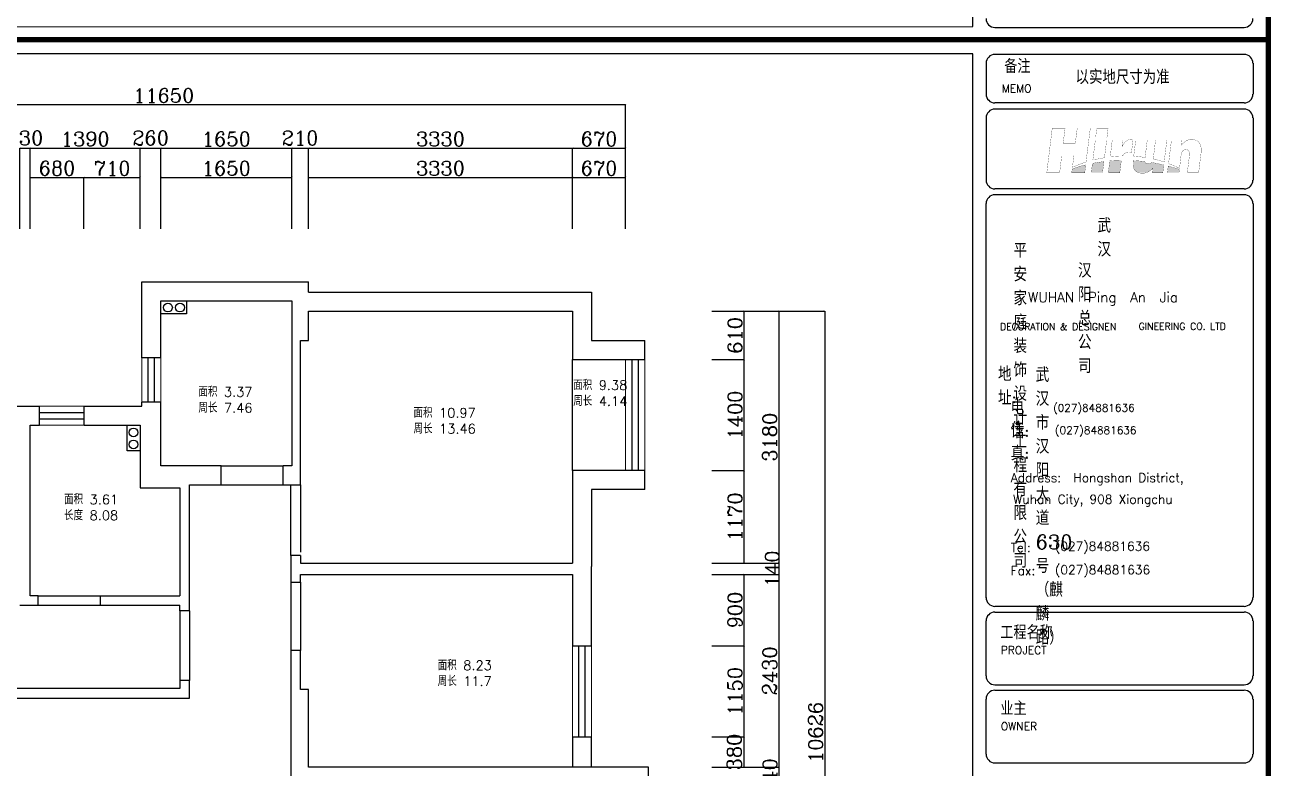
# Model space of a CAD drawing. Header units: millimetres. Extents: x 450898 to 739469, y -912654 to -458543.
# Drawn here: x 459396 to 475110, y -886762 to -877389 of the extents above; entities that cross this region are included whole.
import ezdxf

# ---------------------------------------------------------------- set-up
doc = ezdxf.new("R2010")
doc.units = ezdxf.units.MM
doc.header["$MEASUREMENT"] = 0
doc.header["$PDMODE"] = 3
doc.layers.get('0').update_dxf_attribs({"linetype": 'CONTINUOUS'})
doc.layers.get('DEFPOINTS').update_dxf_attribs({"linetype": 'CONTINUOUS'})
for name, color, linetype in [('TOP', 7, 'CONTINUOUS'), ('txt', 7, 'CONTINUOUS'), ('墙线', 5, 'CONTINUOUS'), ('家具', 7, 'CONTINUOUS')]:
    doc.layers.add(name, color=color, linetype=linetype)
doc.layers.add('门窗', color=4, linetype='CONTINUOUS', lineweight=13)
doc.styles.add('HZXY', font='complex.shx', dxfattribs={"bigfont": 'HZXY.shx'})
doc.styles.add('ROMAND', font='romand')
doc.styles.get("Standard").update_dxf_attribs({"font": 'complex.shx', "bigfont": 'hzxy.shx'})
doc.dimstyles.new('LMDIM40', dxfattribs={"dimtxt": 80, "dimasz": 20, "dimexe": 0, "dimexo": 0, "dimgap": 25, "dimtad": 1, "dimdec": 0, "dimzin": 0, "dimdsep": 46, "dimtxsty": 'Standard', "dimblk1": 'DOT', "dimblk2": 'DOT', "dimsah": 1, "dimcen": 0, "dimclrd": 2, "dimclre": 2, "dimclrt": 2, "dimadec": 0, "dimazin": 0, "dimtfac": 1, "dimtdec": 0, "dimtmove": 2, "dimatfit": 3, "dimldrblk": 'DOT', "dimfxl": 0, "dimtolj": 1, "dimtzin": 0, "dimarcsym": 0})

# ---------------------------------------------------------------- blocks, each defined once
blk = doc.blocks.new('TRYR')
h = blk.add_hatch(color=8)
h.paths.add_polyline_path([(526379, -849484, 0.008373), (526306, -849460, 0.012524), (526225, -849437), (526214, -849528), (526373, -849528)])
h.paths.add_polyline_path([(526164, -849422, 0.000978), (526083, -849403, 0.008202), (525993, -849387, -0.08076), (525981, -849398, -0.07009), (525967, -849404, -0.065952), (525942, -849406, -0.171138), (525918, -849398, -0.17102), (525905, -849375, 0.00912), (525824, -849366, 0.006727), (525742, -849361, 0.003583), (525741, -849379, 0.027491), (525740, -849417, 0.125398), (525762, -849489, 0.160866), (525816, -849529), (525921, -849529, 0.083032), (525970, -849505, 0.044846), (525997, -849483, 0.0269), (526015, -849462), (526007, -849529), (526151, -849529)])
h.paths.add_polyline_path([(525580, -849358, 0.005645), (525503, -849360, 0.006522), (525420, -849365), (525400, -849529), (525558, -849529)])
h.paths.add_polyline_path([(525340, -849374, 0.008787), (525260, -849386, 0.015086), (525181, -849400), (525166, -849528), (525321, -849528)])
h.paths.add_polyline_path([(525089, -849420, 0.011698), (524998, -849444, 0.006831), (524903, -849475), (524896, -849529), (525076, -849529)])
at = {"color": 4}
for p, q in [((527270, -847898), (523839, -847898)), ((523717, -848021), (523717, -848445)), ((527393, -848021), (527393, -848445)), ((527270, -848567), (523839, -848567)), ((523717, -848774), (523717, -849629)), ((527270, -848652), (523839, -848652)), ((527393, -848774), (527393, -849629)), ((527270, -849751), (523839, -849751)), ((523717, -855382), (523717, -849954)), ((527270, -849832), (523839, -849832)), ((527393, -849954), (527393, -855379)), ((527270, -855501), (523839, -855501)), ((523839, -855580), (527270, -855580)), ((523717, -856460), (523717, -855702)), ((527393, -855702), (527393, -856460)), ((523839, -856582), (527270, -856582)), ((523839, -856655), (527270, -856655)), ((523717, -857535), (523717, -856778)), ((527393, -856778), (527393, -857535)), ((523839, -857658), (527270, -857658)), ((523839, -866663), (527270, -866663))]:
    blk.add_line(p, q, dxfattribs=at)
at = {"const_width": 73}
blk.add_lwpolyline([(501239, -866833), (527605, -866831), (527605, -847696), (501239, -847697)], close=True, dxfattribs=at)
at = {"color": 4}
blk.add_lwpolyline([(501422, -847892), (501422, -866653), (523535, -866652), (523535, -847891)], close=True, dxfattribs=at)
at = {"const_width": 2.96}
for points in [[(524628, -848917), (524553, -849529), (524730, -849529), (524758, -849293), (524926, -849293), (524906, -849454, -0.021361), (525009, -849411, -0.011006), (525093, -849382), (525152, -848917), (524972, -848917), (524946, -849122), (524778, -849122), (524805, -848918), (524628, -848918)], [(525221, -849083), (525187, -849355, -0.010557), (525264, -849337, -0.012892), (525347, -849322), (525377, -849083), (525221, -849083)], [(525454, -849083), (525427, -849308, -0.011867), (525506, -849301, -0.012997), (525598, -849297, -0.143936), (525634, -849256, -0.143683), (525687, -849243, -0.153668), (525704, -849249), (525719, -849249), (525741, -849073), (525732, -849073, -0.015573), (525728, -849071, 0.08379), (525722, -849070, 0.078886), (525685, -849074, 0.132596), (525630, -849107, 0.089043), (525588, -849172), (525599, -849083), (525454, -849083)], [(525777, -849083), (525750, -849301, -0.015908), (525827, -849308, -0.015358), (525907, -849319), (525936, -849083), (525777, -849083)], [(526050, -849083), (526035, -849211, 0.003215), (526026, -849281, -0.035874), (526016, -849338, -0.014819), (526098, -849359, -0.011975), (526169, -849381), (526206, -849083), (526050, -849083)], [(526230, -849403), (526269, -849083), (526414, -849083), (526405, -849152, -0.054355), (526445, -849110, -0.092924), (526499, -849078, -0.133066), (526580, -849073, -0.145597), (526640, -849102, -0.13647), (526672, -849156, -0.083603), (526679, -849243), (526644, -849529), (526488, -849529), (526516, -849304, 0.0455), (526518, -849266, 0.104986), (526510, -849233, 0.190303), (526487, -849213, 0.109725), (526464, -849209, 0.112267), (526436, -849219, 0.08735), (526418, -849239, 0.032594), (526409, -849261, 0.036354), (526402, -849290), (526381, -849469, 0.013342), (526300, -849431, 0.025843), (526230, -849403, 0.760251)], [(524903, -849475), (524896, -849529), (525076, -849529), (525089, -849420, 0.011698), (524998, -849444, 0.006831), (524903, -849475, -0.764062)], [(525181, -849400), (525166, -849528), (525321, -849528), (525340, -849374, 0.008787), (525260, -849386, 0.015086), (525181, -849400, -1.073063)], [(525420, -849365), (525400, -849529), (525558, -849529), (525580, -849358, 0.005645), (525503, -849360, 0.006522), (525420, -849365, -0.577686)], [(526164, -849422), (526151, -849529), (526007, -849529), (526015, -849462, -0.0269), (525997, -849483, -0.044846), (525970, -849505, -0.098409), (525911, -849531, -0.092639), (525839, -849533, -0.217932), (525762, -849489, -0.125398), (525740, -849417, -0.027491), (525741, -849379, -0.003583), (525742, -849361, -0.006727), (525824, -849366, -0.00912), (525905, -849375, 0.17102), (525918, -849398, 0.171138), (525942, -849406, 0.065952), (525967, -849404, 0.07009), (525981, -849398, 0.08076), (525993, -849387, -0.008202), (526083, -849403, -0.000978), (526164, -849422, 1.199229)], [(526225, -849437), (526214, -849528), (526373, -849528), (526379, -849484, 0.008373), (526306, -849460, 0.012524), (526225, -849437, -1.421416)]]:
    blk.add_lwpolyline(points, format="xyb", dxfattribs=at)
blk.add_lwpolyline([(525241, -848918), (525225, -849045), (525381, -849045), (525397, -848918), (525241, -848918)], dxfattribs=at)
at = {"color": 4}
for centre, start, end in [((523839, -848021), 90, 180), ((527270, -848021), 0, 90), ((523839, -848445), 180, 270), ((527270, -848445), 270, 0), ((523839, -848774), 90, 180), ((527270, -848774), 0, 90), ((523839, -849629), 180, 270), ((527270, -849629), 270, 0), ((523839, -849954), 90, 180), ((527270, -849954), 0, 90), ((523839, -855379), 180, 270), ((527270, -855379), 270, 0), ((523839, -855702), 90, 180), ((527270, -855702), 0, 90), ((523839, -856460), 180, 270), ((527270, -856460), 270, 0), ((523839, -856778), 90, 180), ((527270, -856778), 0, 90), ((523839, -857535), 180, 270), ((527270, -857535), 270, 0), ((523839, -866541), 180, 270), ((527270, -866541), 270, 0)]:
    blk.add_arc(centre, 122, start, end, dxfattribs=at)
for s, height, style, p in [('备注', 189.5, 'HZXY', (523968, -848156)), ('以实地尺寸为准', 194.8, 'HZXY', (524949, -848308)), ('MEMO', 107.6, 'ROMAND', (523932, -848422)), ('WUHAN  Ping  An  Jia', 137.28, 'HZXY', (524295, -851313, -2113)), ('DECORATION & DESIGNEN', 93.32, 'HZXY', (523910, -851696, -2113)), ('GINEERING CO. LTD', 93.32, 'HZXY', (525819, -851691, -2113)), ('(027)84881636', 105.64, 'HZXY', (524640, -852820, -1811)), (' (027)84881636', 105.64, 'HZXY', (524593, -853128, -1811)), ('Address:  Hongshan District, ', 123.25, 'HZXY', (524058, -853790, -2113)), (' Wuhan City, 908 Xiongchu  ', 123.25, 'HZXY', (524005, -854087)), (' (027)84881636', 123.25, 'HZXY', (524580, -854735, -1449)), (' (027)84881636', 123.25, 'HZXY', (524582, -855059, -1811)), ('工程名称', 189.5, 'HZXY', (523914, -855954)), ('PROJECT', 107.6, 'ROMAND', (523921, -856158)), ('业主', 189.5, 'HZXY', (523914, -857002)), ('OWNER', 107.6, 'ROMAND', (523921, -857206))]:
    blk.add_text(s, height=height, dxfattribs=dict(style=style)).set_placement(p)
at = {"attachment_point": 1, "style": 'HZXY'}
for s, insert, char_height, width in [('武汉', (525251, -850157, -2113), 197.2, 1.04), ('平安家庭装饰设计工程有限公司', (524094, -850500, -2113), 197.2, 1.23), ('汉阳总公司', (524983, -850777, -2113), 197.2, 0.915), ('地址:', (523881, -852202, -2113), 197.2, 1.23), ('武汉市汉阳大道630号（麒麟路）', (524400, -852214, -2113), 197.2, 1.04), ('电话:', (524056, -852662, -2113), 197.2, 1.23), ('传真:', (524056, -852965, -2113), 197.2, 1.23), ('Tel:', (524056, -854630, -2113), 123.3, 1.23), ('Fax:', (524056, -854948, -2113), 123.3, 1.23)]:
    blk.add_mtext(s, dxfattribs=dict(at, insert=insert, char_height=char_height, width=width))
blk = doc.blocks.new('_ArchTick')
at = {"color": 0, "linetype": 'ByBlock', "const_width": 0.15}
blk.add_lwpolyline([(-0.5, -0.5), (0.5, 0.5)], dxfattribs=at)
blk = doc.blocks.new('*D525')
at = {"layer": 'DEFPOINTS', "color": 0}
for p in [(460141, -879311), (459461, -879961), (460141, -879961)]:
    blk.add_point(p, dxfattribs=at)
at = {"layer": '门窗', "color": 2, "lineweight": -2}
for p, q in [((459461, -879961), (459461, -879311)), ((459461, -879311), (460141, -879311)), ((460141, -879961), (460141, -879311))]:
    blk.add_line(p, q, dxfattribs=at)
at = {"layer": '门窗', "color": 2, "lineweight": -2, "xscale": 20, "yscale": 20, "zscale": 20, "rotation": 180}
blk.add_blockref('_ArchTick', (459461, -879311), dxfattribs=at)
at = {"layer": '门窗', "color": 2, "lineweight": -2, "xscale": 20, "yscale": 20, "zscale": 20}
blk.add_blockref('_ArchTick', (460141, -879311), dxfattribs=at)
at = {"layer": '门窗', "color": 2, "insert": (459801, -879196), "char_height": 180, "attachment_point": 5}
blk.add_mtext('\\A1;680', dxfattribs=at)
blk = doc.blocks.new('_DOT')
at = {"color": 0, "linetype": 'ByBlock'}
blk.add_line((-0.5, 0), (-1, 0), dxfattribs=at)
at = {"color": 0, "linetype": 'ByBlock', "const_width": 0.5}
blk.add_lwpolyline([(-0.25, 0, 1), (0.25, 0, 1)], format="xyb", close=True, dxfattribs=at)
blk = doc.blocks.new('DOT')
at = {"color": 0, "linetype": 'ByBlock'}
blk.add_line((-0.35, 0), (-1, 0), dxfattribs=at)
at = {"color": 0, "linetype": 'ByBlock', "const_width": 0.35}
blk.add_lwpolyline([(-0.175, 0, 1), (0.175, 0, 1)], format="xyb", close=True, dxfattribs=at)
blk = doc.blocks.new('*D526')
at = {"layer": 'DEFPOINTS', "color": 0}
for p in [(460851, -879311), (460141, -879961), (460851, -879961)]:
    blk.add_point(p, dxfattribs=at)
at = {"layer": '门窗', "color": 2, "lineweight": -2}
for p, q in [((460141, -879961), (460141, -879311)), ((460141, -879311), (460851, -879311)), ((460851, -879961), (460851, -879311))]:
    blk.add_line(p, q, dxfattribs=at)
at = {"layer": '门窗', "color": 2, "lineweight": -2, "xscale": 20, "yscale": 20, "zscale": 20, "rotation": 180}
blk.add_blockref('_ArchTick', (460141, -879311), dxfattribs=at)
at = {"layer": '门窗', "color": 2, "lineweight": -2, "xscale": 20, "yscale": 20, "zscale": 20}
blk.add_blockref('_ArchTick', (460851, -879311), dxfattribs=at)
at = {"layer": '门窗', "color": 2, "insert": (460496, -879196), "char_height": 180, "attachment_point": 5}
blk.add_mtext('\\A1;710', dxfattribs=at)
blk = doc.blocks.new('*D527')
at = {"layer": 'DEFPOINTS', "color": 0}
for p in [(462761, -879311), (461111, -879961), (462761, -879961)]:
    blk.add_point(p, dxfattribs=at)
at = {"layer": '门窗', "color": 2, "lineweight": -2}
for p, q in [((461111, -879961), (461111, -879311)), ((461111, -879311), (462761, -879311)), ((462761, -879961), (462761, -879311))]:
    blk.add_line(p, q, dxfattribs=at)
at = {"layer": '门窗', "color": 2, "lineweight": -2, "xscale": 20, "yscale": 20, "zscale": 20, "rotation": 180}
blk.add_blockref('_ArchTick', (461111, -879311), dxfattribs=at)
at = {"layer": '门窗', "color": 2, "lineweight": -2, "xscale": 20, "yscale": 20, "zscale": 20}
blk.add_blockref('_ArchTick', (462761, -879311), dxfattribs=at)
at = {"layer": '门窗', "color": 2, "insert": (461936, -879196), "char_height": 180, "attachment_point": 5}
blk.add_mtext('\\A1;1650', dxfattribs=at)
blk = doc.blocks.new('*D528')
at = {"layer": 'DEFPOINTS', "color": 0}
for p in [(466301, -879311), (462971, -879961), (466301, -879961)]:
    blk.add_point(p, dxfattribs=at)
at = {"layer": '门窗', "color": 2, "lineweight": -2}
for p, q in [((462971, -879961), (462971, -879311)), ((462971, -879311), (466301, -879311)), ((466301, -879961), (466301, -879311))]:
    blk.add_line(p, q, dxfattribs=at)
at = {"layer": '门窗', "color": 2, "lineweight": -2, "xscale": 20, "yscale": 20, "zscale": 20, "rotation": 180}
blk.add_blockref('_ArchTick', (462971, -879311), dxfattribs=at)
at = {"layer": '门窗', "color": 2, "lineweight": -2, "xscale": 20, "yscale": 20, "zscale": 20}
blk.add_blockref('_ArchTick', (466301, -879311), dxfattribs=at)
at = {"layer": '门窗', "color": 2, "insert": (464636, -879196), "char_height": 180, "attachment_point": 5}
blk.add_mtext('\\A1;3330', dxfattribs=at)
blk = doc.blocks.new('*D529')
at = {"layer": 'DEFPOINTS', "color": 0}
for p in [(466971, -879311), (466301, -879961), (466971, -879961)]:
    blk.add_point(p, dxfattribs=at)
at = {"layer": '门窗', "color": 2, "lineweight": -2}
for p, q in [((466301, -879961), (466301, -879311)), ((466301, -879311), (466971, -879311)), ((466971, -879961), (466971, -879311))]:
    blk.add_line(p, q, dxfattribs=at)
at = {"layer": '门窗', "color": 2, "lineweight": -2, "xscale": 20, "yscale": 20, "zscale": 20, "rotation": 180}
blk.add_blockref('_ArchTick', (466301, -879311), dxfattribs=at)
at = {"layer": '门窗', "color": 2, "lineweight": -2, "xscale": 20, "yscale": 20, "zscale": 20}
blk.add_blockref('_ArchTick', (466971, -879311), dxfattribs=at)
at = {"layer": '门窗', "color": 2, "insert": (466636, -879196), "char_height": 180, "attachment_point": 5}
blk.add_mtext('\\A1;670', dxfattribs=at)
blk = doc.blocks.new('*D532')
at = {"layer": 'DEFPOINTS', "color": 0}
for p in [(459461, -878942), (459331, -879961), (459461, -879961)]:
    blk.add_point(p, dxfattribs=at)
at = {"layer": '门窗', "color": 2, "lineweight": -2}
for p, q in [((459331, -879961), (459331, -878942)), ((459331, -878942), (459461, -878942)), ((459461, -879961), (459461, -878942))]:
    blk.add_line(p, q, dxfattribs=at)
at = {"layer": '门窗', "color": 2, "lineweight": -2, "xscale": 20, "yscale": 20, "zscale": 20, "rotation": 180}
blk.add_blockref('_ArchTick', (459331, -878942), dxfattribs=at)
at = {"layer": '门窗', "color": 2, "lineweight": -2, "xscale": 20, "yscale": 20, "zscale": 20}
blk.add_blockref('_ArchTick', (459461, -878942), dxfattribs=at)
at = {"layer": '门窗', "color": 2, "insert": (459396, -878814), "char_height": 180, "attachment_point": 5}
blk.add_mtext('\\A1;130', dxfattribs=at)
blk = doc.blocks.new('*D533')
at = {"layer": 'DEFPOINTS', "color": 0}
for p in [(460851, -878942), (459461, -879961), (460851, -879961)]:
    blk.add_point(p, dxfattribs=at)
at = {"layer": '门窗', "color": 2, "lineweight": -2}
for p, q in [((459461, -879961), (459461, -878942)), ((459461, -878942), (460851, -878942)), ((460851, -879961), (460851, -878942))]:
    blk.add_line(p, q, dxfattribs=at)
at = {"layer": '门窗', "color": 2, "lineweight": -2, "xscale": 20, "yscale": 20, "zscale": 20, "rotation": 180}
blk.add_blockref('_ArchTick', (459461, -878942), dxfattribs=at)
at = {"layer": '门窗', "color": 2, "lineweight": -2, "xscale": 20, "yscale": 20, "zscale": 20}
blk.add_blockref('_ArchTick', (460851, -878942), dxfattribs=at)
at = {"layer": '门窗', "color": 2, "insert": (460156, -878827), "char_height": 180, "attachment_point": 5}
blk.add_mtext('\\A1;1390', dxfattribs=at)
blk = doc.blocks.new('*D534')
at = {"layer": 'DEFPOINTS', "color": 0}
for p in [(461111, -878942), (460851, -879961), (461111, -879961)]:
    blk.add_point(p, dxfattribs=at)
at = {"layer": '门窗', "color": 2, "lineweight": -2}
for p, q in [((460851, -879961), (460851, -878942)), ((460851, -878942), (461111, -878942)), ((461111, -879961), (461111, -878942))]:
    blk.add_line(p, q, dxfattribs=at)
at = {"layer": '门窗', "color": 2, "lineweight": -2, "xscale": 20, "yscale": 20, "zscale": 20, "rotation": 180}
blk.add_blockref('_ArchTick', (460851, -878942), dxfattribs=at)
at = {"layer": '门窗', "color": 2, "lineweight": -2, "xscale": 20, "yscale": 20, "zscale": 20}
blk.add_blockref('_ArchTick', (461111, -878942), dxfattribs=at)
at = {"layer": '门窗', "color": 2, "insert": (460981, -878814), "char_height": 180, "attachment_point": 5}
blk.add_mtext('\\A1;260', dxfattribs=at)
blk = doc.blocks.new('*D535')
at = {"layer": 'DEFPOINTS', "color": 0}
for p in [(462761, -878942), (461111, -879961), (462761, -879961)]:
    blk.add_point(p, dxfattribs=at)
at = {"layer": '门窗', "color": 2, "lineweight": -2}
for p, q in [((461111, -879961), (461111, -878942)), ((461111, -878942), (462761, -878942)), ((462761, -879961), (462761, -878942))]:
    blk.add_line(p, q, dxfattribs=at)
at = {"layer": '门窗', "color": 2, "lineweight": -2, "xscale": 20, "yscale": 20, "zscale": 20, "rotation": 180}
blk.add_blockref('_ArchTick', (461111, -878942), dxfattribs=at)
at = {"layer": '门窗', "color": 2, "lineweight": -2, "xscale": 20, "yscale": 20, "zscale": 20}
blk.add_blockref('_ArchTick', (462761, -878942), dxfattribs=at)
at = {"layer": '门窗', "color": 2, "insert": (461936, -878827), "char_height": 180, "attachment_point": 5}
blk.add_mtext('\\A1;1650', dxfattribs=at)
blk = doc.blocks.new('*D536')
at = {"layer": 'DEFPOINTS', "color": 0}
for p in [(462971, -878942), (462761, -879961), (462971, -879961)]:
    blk.add_point(p, dxfattribs=at)
at = {"layer": '门窗', "color": 2, "lineweight": -2}
for p, q in [((462761, -879961), (462761, -878942)), ((462761, -878942), (462971, -878942)), ((462971, -879961), (462971, -878942))]:
    blk.add_line(p, q, dxfattribs=at)
at = {"layer": '门窗', "color": 2, "lineweight": -2, "xscale": 20, "yscale": 20, "zscale": 20, "rotation": 180}
blk.add_blockref('_ArchTick', (462761, -878942), dxfattribs=at)
at = {"layer": '门窗', "color": 2, "lineweight": -2, "xscale": 20, "yscale": 20, "zscale": 20}
blk.add_blockref('_ArchTick', (462971, -878942), dxfattribs=at)
at = {"layer": '门窗', "color": 2, "insert": (462866, -878814), "char_height": 180, "attachment_point": 5}
blk.add_mtext('\\A1;210', dxfattribs=at)
blk = doc.blocks.new('*D537')
at = {"layer": 'DEFPOINTS', "color": 0}
for p in [(466301, -878942), (462971, -879961), (466301, -879961)]:
    blk.add_point(p, dxfattribs=at)
at = {"layer": '门窗', "color": 2, "lineweight": -2}
for p, q in [((462971, -879961), (462971, -878942)), ((462971, -878942), (466301, -878942)), ((466301, -879961), (466301, -878942))]:
    blk.add_line(p, q, dxfattribs=at)
at = {"layer": '门窗', "color": 2, "lineweight": -2, "xscale": 20, "yscale": 20, "zscale": 20, "rotation": 180}
blk.add_blockref('_ArchTick', (462971, -878942), dxfattribs=at)
at = {"layer": '门窗', "color": 2, "lineweight": -2, "xscale": 20, "yscale": 20, "zscale": 20}
blk.add_blockref('_ArchTick', (466301, -878942), dxfattribs=at)
at = {"layer": '门窗', "color": 2, "insert": (464636, -878827), "char_height": 180, "attachment_point": 5}
blk.add_mtext('\\A1;3330', dxfattribs=at)
blk = doc.blocks.new('*D538')
at = {"layer": 'DEFPOINTS', "color": 0}
for p in [(466971, -878942), (466301, -879961), (466971, -879961)]:
    blk.add_point(p, dxfattribs=at)
at = {"layer": '门窗', "color": 2, "lineweight": -2}
for p, q in [((466301, -879961), (466301, -878942)), ((466301, -878942), (466971, -878942)), ((466971, -879961), (466971, -878942))]:
    blk.add_line(p, q, dxfattribs=at)
at = {"layer": '门窗', "color": 2, "lineweight": -2, "xscale": 20, "yscale": 20, "zscale": 20, "rotation": 180}
blk.add_blockref('_ArchTick', (466301, -878942), dxfattribs=at)
at = {"layer": '门窗', "color": 2, "lineweight": -2, "xscale": 20, "yscale": 20, "zscale": 20}
blk.add_blockref('_ArchTick', (466971, -878942), dxfattribs=at)
at = {"layer": '门窗', "color": 2, "insert": (466636, -878827), "char_height": 180, "attachment_point": 5}
blk.add_mtext('\\A1;670', dxfattribs=at)
blk = doc.blocks.new('*D539')
at = {"layer": 'DEFPOINTS', "color": 0}
for p in [(466971, -878394), (455321, -879961), (466971, -879961)]:
    blk.add_point(p, dxfattribs=at)
at = {"layer": '门窗', "color": 2, "lineweight": -2}
for p, q in [((455321, -879961), (455321, -878394)), ((455321, -878394), (466971, -878394)), ((466971, -879961), (466971, -878394))]:
    blk.add_line(p, q, dxfattribs=at)
at = {"layer": '门窗', "color": 2, "lineweight": -2, "xscale": 20, "yscale": 20, "zscale": 20, "rotation": 180}
blk.add_blockref('_ArchTick', (455321, -878394), dxfattribs=at)
at = {"layer": '门窗', "color": 2, "lineweight": -2, "xscale": 20, "yscale": 20, "zscale": 20}
blk.add_blockref('_ArchTick', (466971, -878394), dxfattribs=at)
at = {"layer": '门窗', "color": 2, "insert": (461146, -878279), "char_height": 180, "attachment_point": 5}
blk.add_mtext('\\A1;11650', dxfattribs=at)
blk = doc.blocks.new('*D544')
at = {"layer": 'DEFPOINTS', "color": 0}
for p in [(468057, -886369), (468466, -886369), (468057, -886749)]:
    blk.add_point(p, dxfattribs=at)
at = {"layer": '门窗', "color": 2, "lineweight": -2}
for p, q in [((468057, -886369), (468466, -886369)), ((468466, -886749), (468466, -886369)), ((468057, -886749), (468466, -886749))]:
    blk.add_line(p, q, dxfattribs=at)
at = {"layer": '门窗', "color": 2, "lineweight": -2, "xscale": 20, "yscale": 20, "zscale": 20}
for p, rotation in [((468466, -886369), 90), ((468466, -886749), 270)]:
    blk.add_blockref('_ArchTick', p, dxfattribs=dict(at, rotation=rotation))
at = {"layer": '门窗', "color": 2, "insert": (468342, -886559), "char_height": 180, "attachment_point": 5, "rotation": 90}
blk.add_mtext('\\A1;380', dxfattribs=at)
blk = doc.blocks.new('*D545')
at = {"layer": 'DEFPOINTS', "color": 0}
for p in [(468057, -885219), (468466, -885219), (468057, -886369)]:
    blk.add_point(p, dxfattribs=at)
at = {"layer": '门窗', "color": 2, "lineweight": -2}
for p, q in [((468057, -885219), (468466, -885219)), ((468466, -886369), (468466, -885219)), ((468057, -886369), (468466, -886369))]:
    blk.add_line(p, q, dxfattribs=at)
at = {"layer": '门窗', "color": 2, "lineweight": -2, "xscale": 20, "yscale": 20, "zscale": 20}
for p, rotation in [((468466, -885219), 90), ((468466, -886369), 270)]:
    blk.add_blockref('_ArchTick', p, dxfattribs=dict(at, rotation=rotation))
at = {"layer": '门窗', "color": 2, "insert": (468351, -885794), "char_height": 180, "attachment_point": 5, "rotation": 90}
blk.add_mtext('\\A1;1150', dxfattribs=at)
blk = doc.blocks.new('*D546')
at = {"layer": 'DEFPOINTS', "color": 0}
for p in [(468057, -884319), (468466, -884319), (468057, -885219)]:
    blk.add_point(p, dxfattribs=at)
at = {"layer": '门窗', "color": 2, "lineweight": -2}
for p, q in [((468057, -884319), (468466, -884319)), ((468466, -885219), (468466, -884319)), ((468057, -885219), (468466, -885219))]:
    blk.add_line(p, q, dxfattribs=at)
at = {"layer": '门窗', "color": 2, "lineweight": -2, "xscale": 20, "yscale": 20, "zscale": 20}
for p, rotation in [((468466, -884319), 90), ((468466, -885219), 270)]:
    blk.add_blockref('_ArchTick', p, dxfattribs=dict(at, rotation=rotation))
at = {"layer": '门窗', "color": 2, "insert": (468351, -884769), "char_height": 180, "attachment_point": 5, "rotation": 90}
blk.add_mtext('\\A1;900', dxfattribs=at)
blk = doc.blocks.new('*D547')
at = {"layer": 'DEFPOINTS', "color": 0}
for p in [(468057, -883009), (468466, -883009), (468057, -884179)]:
    blk.add_point(p, dxfattribs=at)
at = {"layer": '门窗', "color": 2, "lineweight": -2}
for p, q in [((468057, -883009), (468466, -883009)), ((468466, -884179), (468466, -883009)), ((468057, -884179), (468466, -884179))]:
    blk.add_line(p, q, dxfattribs=at)
at = {"layer": '门窗', "color": 2, "lineweight": -2, "xscale": 20, "yscale": 20, "zscale": 20}
for p, rotation in [((468466, -883009), 90), ((468466, -884179), 270)]:
    blk.add_blockref('_ArchTick', p, dxfattribs=dict(at, rotation=rotation))
at = {"layer": '门窗', "color": 2, "insert": (468351, -883594), "char_height": 180, "attachment_point": 5, "rotation": 90}
blk.add_mtext('\\A1;1170', dxfattribs=at)
blk = doc.blocks.new('*D548')
at = {"layer": 'DEFPOINTS', "color": 0}
for p in [(468057, -881609), (468466, -881609), (468057, -883009)]:
    blk.add_point(p, dxfattribs=at)
at = {"layer": '门窗', "color": 2, "lineweight": -2}
for p, q in [((468057, -881609), (468466, -881609)), ((468466, -883009), (468466, -881609)), ((468057, -883009), (468466, -883009))]:
    blk.add_line(p, q, dxfattribs=at)
at = {"layer": '门窗', "color": 2, "lineweight": -2, "xscale": 20, "yscale": 20, "zscale": 20}
for p, rotation in [((468466, -881609), 90), ((468466, -883009), 270)]:
    blk.add_blockref('_ArchTick', p, dxfattribs=dict(at, rotation=rotation))
at = {"layer": '门窗', "color": 2, "insert": (468351, -882309), "char_height": 180, "attachment_point": 5, "rotation": 90}
blk.add_mtext('\\A1;1400', dxfattribs=at)
blk = doc.blocks.new('*D549')
at = {"layer": 'DEFPOINTS', "color": 0}
for p in [(468057, -880999), (468466, -880999), (468057, -881609)]:
    blk.add_point(p, dxfattribs=at)
at = {"layer": '门窗', "color": 2, "lineweight": -2}
for p, q in [((468057, -880999), (468466, -880999)), ((468466, -881609), (468466, -880999)), ((468057, -881609), (468466, -881609))]:
    blk.add_line(p, q, dxfattribs=at)
at = {"layer": '门窗', "color": 2, "lineweight": -2, "xscale": 20, "yscale": 20, "zscale": 20}
for p, rotation in [((468466, -880999), 90), ((468466, -881609), 270)]:
    blk.add_blockref('_ArchTick', p, dxfattribs=dict(at, rotation=rotation))
at = {"layer": '门窗', "color": 2, "insert": (468351, -881304), "char_height": 180, "attachment_point": 5, "rotation": 90}
blk.add_mtext('\\A1;610', dxfattribs=at)
blk = doc.blocks.new('*D550')
at = {"layer": 'DEFPOINTS', "color": 0}
for p in [(468057, -880999), (468057, -884179), (468904, -884179)]:
    blk.add_point(p, dxfattribs=at)
at = {"layer": '门窗', "color": 2, "lineweight": -2}
for p, q in [((468057, -880999), (468904, -880999)), ((468904, -880999), (468904, -884179)), ((468057, -884179), (468904, -884179))]:
    blk.add_line(p, q, dxfattribs=at)
at = {"layer": '门窗', "color": 2, "lineweight": -2, "xscale": 20, "yscale": 20, "zscale": 20}
for p, rotation in [((468904, -880999), 90), ((468904, -884179), 270)]:
    blk.add_blockref('_ArchTick', p, dxfattribs=dict(at, rotation=rotation))
at = {"layer": '门窗', "color": 2, "insert": (468789, -882589), "char_height": 180, "attachment_point": 5, "rotation": 90}
blk.add_mtext('\\A1;3180', dxfattribs=at)
blk = doc.blocks.new('*D551')
at = {"layer": 'DEFPOINTS', "color": 0}
for p in [(468057, -884179), (468057, -884319), (468904, -884319)]:
    blk.add_point(p, dxfattribs=at)
at = {"layer": '门窗', "color": 2, "lineweight": -2}
for p, q in [((468057, -884179), (468904, -884179)), ((468904, -884179), (468904, -884319)), ((468057, -884319), (468904, -884319))]:
    blk.add_line(p, q, dxfattribs=at)
at = {"layer": '门窗', "color": 2, "lineweight": -2, "xscale": 20, "yscale": 20, "zscale": 20}
for p, rotation in [((468904, -884179), 90), ((468904, -884319), 270)]:
    blk.add_blockref('_ArchTick', p, dxfattribs=dict(at, rotation=rotation))
at = {"layer": '门窗', "color": 2, "insert": (468819, -884249), "char_height": 180, "attachment_point": 5, "rotation": 90}
blk.add_mtext('\\A1;140', dxfattribs=at)
blk = doc.blocks.new('*D552')
at = {"layer": 'DEFPOINTS', "color": 0}
for p in [(468057, -884319), (468057, -886749), (468904, -886749)]:
    blk.add_point(p, dxfattribs=at)
at = {"layer": '门窗', "color": 2, "lineweight": -2}
for p, q in [((468057, -884319), (468904, -884319)), ((468904, -884319), (468904, -886749)), ((468057, -886749), (468904, -886749))]:
    blk.add_line(p, q, dxfattribs=at)
at = {"layer": '门窗', "color": 2, "lineweight": -2, "xscale": 20, "yscale": 20, "zscale": 20}
for p, rotation in [((468904, -884319), 90), ((468904, -886749), 270)]:
    blk.add_blockref('_ArchTick', p, dxfattribs=dict(at, rotation=rotation))
at = {"layer": '门窗', "color": 2, "insert": (468789, -885534), "char_height": 180, "attachment_point": 5, "rotation": 90}
blk.add_mtext('\\A1;2430', dxfattribs=at)
blk = doc.blocks.new('*D553')
at = {"layer": 'DEFPOINTS', "color": 0}
for p in [(468057, -886749), (468057, -886989), (468904, -886989)]:
    blk.add_point(p, dxfattribs=at)
at = {"layer": '门窗', "color": 2, "lineweight": -2}
for p, q in [((468057, -886749), (468904, -886749)), ((468904, -886749), (468904, -886989)), ((468057, -886989), (468904, -886989))]:
    blk.add_line(p, q, dxfattribs=at)
at = {"layer": '门窗', "color": 2, "lineweight": -2, "xscale": 20, "yscale": 20, "zscale": 20}
for p, rotation in [((468904, -886749), 90), ((468904, -886989), 270)]:
    blk.add_blockref('_ArchTick', p, dxfattribs=dict(at, rotation=rotation))
at = {"layer": '门窗', "color": 2, "insert": (468790, -886869), "char_height": 180, "attachment_point": 5, "rotation": 90}
blk.add_mtext('\\A1;240', dxfattribs=at)
blk = doc.blocks.new('*D557')
at = {"layer": 'DEFPOINTS', "color": 0}
for p in [(468057, -880999), (468057, -891625), (469481, -891625)]:
    blk.add_point(p, dxfattribs=at)
at = {"layer": '门窗', "color": 2, "lineweight": -2}
for p, q in [((468057, -880999), (469481, -880999)), ((469481, -880999), (469481, -891625)), ((468057, -891625), (469481, -891625))]:
    blk.add_line(p, q, dxfattribs=at)
at = {"layer": '门窗', "color": 2, "lineweight": -2, "xscale": 20, "yscale": 20, "zscale": 20}
for p, rotation in [((469481, -880999), 90), ((469481, -891625), 270)]:
    blk.add_blockref('_ArchTick', p, dxfattribs=dict(at, rotation=rotation))
at = {"layer": '门窗', "color": 2, "insert": (469366, -886312), "char_height": 180, "attachment_point": 5, "rotation": 90}
blk.add_mtext('\\A1;10626', dxfattribs=at)

msp = doc.modelspace()

# ---------------------------------------------------------------- linework, layer by layer
at = {"layer": 'TOP'}
for points in [[(461111.2, -880868.6), (461433.1, -880868.6), (461433.1, -881033.2), (461111.2, -881033.2)], [(460851.2, -882438.6), (460851.2, -882760.5), (460686.6, -882760.5), (460686.6, -882438.6)]]:
    msp.add_lwpolyline(points, close=True, dxfattribs=at)
at = {"layer": 'txt'}
for p, q in [((460951.2, -882148.6), (460951.2, -881588.6)), ((461031.2, -882148.6), (461031.2, -881588.6)), ((466301.2, -883008.6), (466301.2, -881608.6)), ((467051.2, -881608.6), (467051.2, -883008.6)), ((467131.2, -881608.6), (467131.2, -883008.6)), ((459581.2, -882278.6), (460141.2, -882278.6)), ((459581.2, -882358.6), (460141.2, -882358.6)), ((466381.2, -886368.6), (466381.2, -885218.6)), ((466461.2, -886368.6), (466461.2, -885218.6))]:
    msp.add_line(p, q, dxfattribs=at)
for centre in [(461200.1, -880953.7), (461351.5, -880953.7), (460766.1, -882527.5), (460766.1, -882678.9)]:
    msp.add_circle(centre, 55, dxfattribs=at)
at = {"layer": '墙线'}
for p, q in [((460871.2, -880628.6), (462971.2, -880628.6)), ((460871.2, -881588.6), (460871.2, -880628.6)), ((462971.2, -880758.6), (462971.2, -880628.6)), ((462971.2, -880758.6), (466541.2, -880758.6)), ((466541.2, -880758.6), (466541.2, -881368.6)), ((461111.2, -880868.6), (462761.2, -880868.6)), ((461111.2, -881588.6), (461111.2, -880868.6)), ((462761.2, -880868.6), (462761.2, -882948.6)), ((462971.2, -880998.6), (466301.2, -880998.6)), ((462971.2, -881368.6), (462971.2, -880998.6)), ((466301.2, -880998.6), (466301.2, -881608.6)), ((462871.2, -883188.6), (462871.2, -881368.6)), ((462871.2, -881368.6), (462971.2, -881368.6)), ((466541.2, -881368.6), (467211.2, -881368.6)), ((467211.2, -881608.6), (467211.2, -881368.6)), ((461111.2, -881588.6), (460871.2, -881588.6)), ((466301.2, -881608.6), (467211.2, -881608.6)), ((460871.2, -882198.6), (460871.2, -882148.6)), ((461111.2, -882148.6), (460871.2, -882148.6)), ((461111.2, -882948.6), (461111.2, -882148.6)), ((455791.2, -882198.6), (459581.2, -882198.6)), ((459581.2, -882438.6), (459581.2, -882198.6)), ((460141.2, -882198.6), (460871.2, -882198.6)), ((460141.2, -882438.6), (460141.2, -882198.6)), ((459461.2, -884588.6), (459461.2, -882438.6)), ((459461.2, -882438.6), (459581.2, -882438.6)), ((460141.2, -882438.6), (460851.2, -882438.6)), ((460851.2, -882438.6), (460851.2, -883228.6)), ((461871.2, -882948.6), (461111.2, -882948.6)), ((461871.2, -883188.6), (461871.2, -882948.6)), ((462651.2, -883188.6), (462651.2, -882948.6)), ((462761.2, -882948.6), (462651.2, -882948.6)), ((466301.2, -883008.6), (466301.2, -884178.6)), ((467211.2, -883008.6), (466301.2, -883008.6)), ((467211.2, -883248.6), (467211.2, -883008.6)), ((460851.2, -883228.6), (461351.2, -883228.6)), ((461351.2, -883228.6), (461351.2, -884588.6)), ((461471.2, -884778.6), (461471.2, -883188.6)), ((461471.2, -883188.6), (461871.2, -883188.6)), ((462651.2, -883188.6), (462871.2, -883188.6)), ((466541.2, -883248.6), (466541.2, -884218.6)), ((467211.2, -883248.6), (466541.2, -883248.6)), ((462871.2, -884078.6), (462751.2, -884078.6)), ((462751.2, -884078.6), (462751.2, -884418.6)), ((462871.2, -884078.6), (462871.2, -884178.6)), ((462871.2, -884178.6), (466301.2, -884178.6)), ((466541.2, -885218.6), (466541.2, -884218.6)), ((462871.2, -884418.6), (462871.2, -884318.6)), ((462871.2, -884318.6), (466301.2, -884318.6)), ((466301.2, -884318.6), (466301.2, -885218.6)), ((462751.2, -884418.6), (462871.2, -884418.6)), ((459561.2, -884588.6), (459461.2, -884588.6)), ((459561.2, -884708.6), (459561.2, -884588.6)), ((460351.2, -884708.6), (460351.2, -884588.6)), ((460351.2, -884588.6), (461351.2, -884588.6)), ((459331.2, -884708.6), (459561.2, -884708.6)), ((460351.2, -884708.6), (461351.2, -884708.6)), ((461351.2, -884778.6), (461351.2, -884708.6)), ((461471.2, -884778.6), (461351.2, -884778.6)), ((462871.2, -885278.6), (462751.2, -885278.6)), ((462751.2, -885278.6), (462751.2, -886988.6)), ((462871.2, -885768.6), (462871.2, -885278.6)), ((466301.2, -885218.6), (466541.2, -885218.6)), ((461351.2, -885758.6), (456031.2, -885758.6)), ((461471.2, -885658.6), (461351.2, -885658.6)), ((461351.2, -885658.6), (461351.2, -885758.6)), ((461471.2, -885878.6), (461471.2, -885658.6)), ((462971.2, -885768.6), (462871.2, -885768.6)), ((462971.2, -886748.6), (462971.2, -885768.6)), ((458171.2, -885878.6), (461471.2, -885878.6)), ((466301.2, -886368.6), (466301.2, -886748.6)), ((466301.2, -886368.6), (466541.2, -886368.6)), ((466541.2, -886748.6), (466541.2, -886368.6)), ((466301.2, -886748.6), (462971.2, -886748.6)), ((467261.2, -886748.6), (466301.2, -886748.6)), ((467261.2, -886988.6), (467261.2, -886748.6))]:
    msp.add_line(p, q, dxfattribs=at)
at = {"layer": '家具', "color": 250}
for p, q in [((461871.2, -882948.6), (462651.2, -882948.6)), ((461871.2, -883188.6), (462651.2, -883188.6)), ((462751.2, -884078.6), (462751.2, -883188.6)), ((462871.2, -883188.6), (462871.2, -884038.6)), ((462751.2, -884418.6), (462751.2, -885278.6)), ((462871.2, -884418.6), (462871.2, -885278.6)), ((459561.2, -884588.6), (460351.2, -884588.6)), ((459561.2, -884708.6), (460351.2, -884708.6)), ((461351.2, -884778.6), (461351.2, -885658.6)), ((461471.2, -884778.6), (461471.2, -885658.6))]:
    msp.add_line(p, q, dxfattribs=at)
at = {"layer": '门窗'}
for p, q in [((460871.2, -882148.6), (460871.2, -881588.6)), ((461111.2, -882148.6), (461111.2, -881588.6)), ((466971.2, -881608.6), (466971.2, -883008.6)), ((467211.2, -881608.6), (467211.2, -883008.6)), ((459581.2, -882198.6), (460141.2, -882198.6)), ((459581.2, -882438.6), (460141.2, -882438.6)), ((466301.2, -885218.6), (466301.2, -886368.6)), ((466541.2, -886368.6), (466541.2, -885218.6))]:
    msp.add_line(p, q, dxfattribs=at)

# ---------------------------------------------------------------- block references
at = {"layer": 'TOP', "xscale": 0.9156765649033163, "yscale": 0.9156765649033163, "zscale": 0.9156765649033163}
for p in [(-8039.9, -83837.4), (-8039, -101359.5)]:
    msp.add_blockref('TRYR', p, dxfattribs=at)

# ---------------------------------------------------------------- texts
at = {"layer": 'txt', "width": 6677.618, "attachment_point": 1}
for s, insert, char_height in [('{\\H0.6667x;面积 9.38\\P周长 4.14}', (466310.2, -881873.1), 180), ('面积 3.37\\P周长 7.46', (461583.7, -881958.1), 120), ('面积 10.97\\P周长 13.46', (464296.2, -882221.6), 120), ('面积 3.61\\P长度 8.08', (459889.2, -883314.1), 120), ('面积 8.23\\P周长 11.7', (464601.2, -885406.1), 120)]:
    msp.add_mtext(s, dxfattribs=dict(at, insert=insert, char_height=char_height))

# ---------------------------------------------------------------- dimensions: what is measured, and where the dimension line sits
at = {"layer": '门窗'}
for base, p1, p2, picture, middle in [((466971.2, -878394.2), (455321.2, -879960.9), (466971.2, -879960.9), '*D539', (461146.2, -878279.2)), ((459461.2, -878941.6), (459331.2, -879960.9), (459461.2, -879960.9), '*D532', (459396.2, -878814.1)), ((460851.2, -878941.6), (459461.2, -879960.9), (460851.2, -879960.9), '*D533', (460156.2, -878826.6)), ((461111.2, -878941.6), (460851.2, -879960.9), (461111.2, -879960.9), '*D534', (460981.2, -878814.1)), ((462761.2, -878941.6), (461111.2, -879960.9), (462761.2, -879960.9), '*D535', (461936.2, -878826.6)), ((462971.2, -878941.6), (462761.2, -879960.9), (462971.2, -879960.9), '*D536', (462866.2, -878814.1)), ((466301.2, -878941.6), (462971.2, -879960.9), (466301.2, -879960.9), '*D537', (464636.2, -878826.6)), ((466971.2, -878941.6), (466301.2, -879960.9), (466971.2, -879960.9), '*D538', (466636.2, -878826.6)), ((460141.2, -879311.1), (459461.2, -879960.9), (460141.2, -879960.9), '*D525', (459801.2, -879196.1)), ((460851.2, -879311.1), (460141.2, -879960.9), (460851.2, -879960.9), '*D526', (460496.2, -879196.1)), ((462761.2, -879311.1), (461111.2, -879960.9), (462761.2, -879960.9), '*D527', (461936.2, -879196.1)), ((466301.2, -879311.1), (462971.2, -879960.9), (466301.2, -879960.9), '*D528', (464636.2, -879196.1)), ((466971.2, -879311.1), (466301.2, -879960.9), (466971.2, -879960.9), '*D529', (466636.2, -879196.1))]:
    dim = msp.add_linear_dim(base=base, p1=p1, p2=p2, dimstyle='LMDIM40', override={"dimtxt": 180, "dimblk": 'ArchTick', "dimsah": 0, "dimldrblk": 'DOT'}, dxfattribs=at)
    dim.commit()
    dim.dimension.update_dxf_attribs({"geometry": picture, "text_midpoint": middle})
for base, p1, p2, angle, picture, middle in [((468465.5, -880998.6), (468056.9, -881608.6), (468056.9, -880998.6), 270, '*D549', (468350.5, -881303.6)), ((468903.7, -884178.6), (468056.9, -880998.6), (468056.9, -884178.6), 90, '*D550', (468788.7, -882588.6)), ((469481.3, -891624.6), (468056.9, -880998.6), (468056.9, -891624.6), 90, '*D557', (469366.3, -886311.6)), ((468465.5, -881608.6), (468056.9, -883008.6), (468056.9, -881608.6), 270, '*D548', (468350.5, -882308.6)), ((468465.5, -883008.6), (468056.9, -884178.6), (468056.9, -883008.6), 270, '*D547', (468350.5, -883593.6)), ((468465.5, -884318.6), (468056.9, -885218.6), (468056.9, -884318.6), 270, '*D546', (468350.5, -884768.6)), ((468903.7, -886748.6), (468056.9, -884318.6), (468056.9, -886748.6), 90, '*D552', (468788.7, -885533.6)), ((468465.5, -885218.6), (468056.9, -886368.6), (468056.9, -885218.6), 270, '*D545', (468350.5, -885793.6))]:
    dim = msp.add_linear_dim(base=base, p1=p1, p2=p2, angle=angle, dimstyle='LMDIM40', override={"dimtxt": 180, "dimblk": 'ArchTick', "dimsah": 0, "dimldrblk": 'DOT'}, dxfattribs=at)
    dim.commit()
    dim.dimension.update_dxf_attribs({"geometry": picture, "text_midpoint": middle})
for base, p1, p2, angle, picture, middle in [((468903.7, -884318.6), (468056.9, -884178.6), (468056.9, -884318.6), 90, '*D551', (468818.9, -884248.6)), ((468465.5, -886368.6), (468056.9, -886748.6), (468056.9, -886368.6), 270, '*D544', (468341.5, -886558.6)), ((468903.7, -886988.6), (468056.9, -886748.6), (468056.9, -886988.6), 90, '*D553', (468790.5, -886868.6))]:
    dim = msp.add_linear_dim(base=base, p1=p1, p2=p2, angle=angle, dimstyle='LMDIM40', override={"dimtxt": 180, "dimblk": 'ArchTick', "dimsah": 0, "dimldrblk": 'DOT'}, dxfattribs=at)
    dim.commit()
    dim.dimension.update_dxf_attribs({"geometry": picture, "text_midpoint": middle, "dimtype": 160})

doc.saveas('drawing.dxf')
